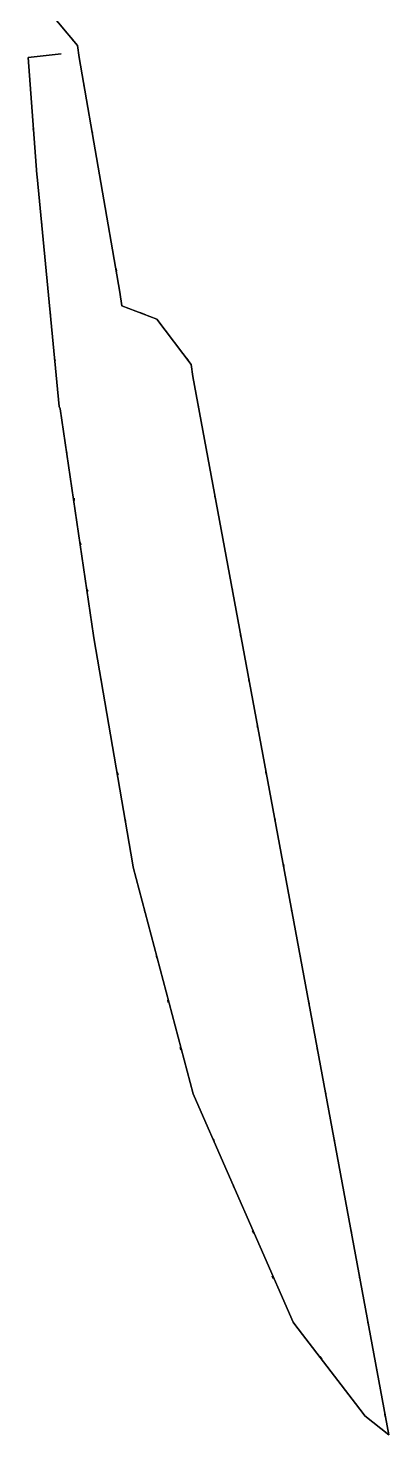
# Model space of a CAD drawing. Extents: x -14 to 5, y -77 to 101.
# Drawn here: x -11.52 to -2.25, y -76.98 to -40.76 of the extents above; entities that cross this region are included whole.
import ezdxf

# ---------------------------------------------------------------- set-up
doc = ezdxf.new("R2010")
doc.units = 0
doc.layers.add('RAILINGS', color=6, linetype='CONTINUOUS')

msp = doc.modelspace()

# ---------------------------------------------------------------- linework, layer by layer
at = {"layer": 'RAILINGS'}
for points in [[(-10.25, -41.21, 5.8), (-11.23, -40.04, 5.8), (-11.23, -40.04, 5.73), (-10.25, -41.21, 5.73)], [(-10.25, -41.21, 5.73), (-11.23, -40.04, 5.73), (-11.23, -40.04, 5.8), (-10.25, -41.21, 5.8)], [(-10.25, -41.21, 5.31), (-11.23, -40.04, 5.31), (-11.23, -40.04, 5.38), (-10.25, -41.21, 5.38)], [(-10.25, -41.21, 5.38), (-11.23, -40.04, 5.38), (-11.23, -40.04, 5.31), (-10.25, -41.21, 5.31)], [(-10.36, -41.08, 4.59), (-10.36, -41.08, 5.73), (-10.41, -41.02, 5.73), (-10.41, -41.02, 4.59)], [(-10.41, -41.02, 4.59), (-10.41, -41.02, 5.73), (-10.36, -41.08, 5.73), (-10.36, -41.08, 4.59)], [(-10.21, -41.52, 5.73), (-10.25, -41.21, 5.73), (-10.25, -41.21, 5.8), (-10.21, -41.52, 5.8)], [(-10.21, -41.52, 5.8), (-10.25, -41.21, 5.8), (-10.25, -41.21, 5.73), (-10.21, -41.52, 5.73)], [(-10.21, -41.52, 5.38), (-10.25, -41.21, 5.38), (-10.25, -41.21, 5.31), (-10.21, -41.52, 5.31)], [(-10.21, -41.52, 5.31), (-10.25, -41.21, 5.31), (-10.25, -41.21, 5.38), (-10.21, -41.52, 5.38)], [(-11.52, -41.52, 3.13), (-10.67, -41.42, 3.13), (-10.67, -41.42, 3.06), (-11.52, -41.52, 3.06)], [(-11.52, -41.52, 3.06), (-10.67, -41.42, 3.06), (-10.67, -41.42, 3.13), (-11.52, -41.52, 3.13)], [(-11.52, -41.52, 2.64), (-10.67, -41.42, 2.64), (-10.67, -41.42, 2.71), (-11.52, -41.52, 2.71)], [(-11.52, -41.52, 2.71), (-10.67, -41.42, 2.71), (-10.67, -41.42, 2.64), (-11.52, -41.52, 2.64)], [(-11.3, -44.53, 3.06), (-11.52, -41.52, 3.06), (-11.52, -41.52, 3.13), (-11.3, -44.53, 3.13)], [(-11.3, -44.53, 3.13), (-11.52, -41.52, 3.13), (-11.52, -41.52, 3.06), (-11.3, -44.53, 3.06)], [(-11.3, -44.53, 2.71), (-11.52, -41.52, 2.71), (-11.52, -41.52, 2.64), (-11.3, -44.53, 2.64)], [(-11.3, -44.53, 2.64), (-11.52, -41.52, 2.64), (-11.52, -41.52, 2.71), (-11.3, -44.53, 2.71)], [(-9.16, -47.56, 5.8), (-10.21, -41.52, 5.8), (-10.21, -41.52, 5.73), (-9.16, -47.56, 5.73)], [(-9.16, -47.56, 5.73), (-10.21, -41.52, 5.73), (-10.21, -41.52, 5.8), (-9.16, -47.56, 5.8)], [(-9.16, -47.56, 5.31), (-10.21, -41.52, 5.31), (-10.21, -41.52, 5.38), (-9.16, -47.56, 5.38)], [(-9.16, -47.56, 5.38), (-10.21, -41.52, 5.38), (-10.21, -41.52, 5.31), (-9.16, -47.56, 5.31)], [(-11.47, -42.22, 1.9), (-11.47, -42.22, 3.06), (-11.47, -42.16, 3.06), (-11.47, -42.16, 1.9)], [(-11.47, -42.16, 1.9), (-11.47, -42.16, 3.06), (-11.47, -42.22, 3.06), (-11.47, -42.22, 1.9)], [(-10.08, -42.27, 4.59), (-10.08, -42.27, 5.73), (-10.09, -42.21, 5.73), (-10.09, -42.21, 4.59)], [(-10.09, -42.21, 4.59), (-10.09, -42.21, 5.73), (-10.08, -42.27, 5.73), (-10.08, -42.27, 4.59)], [(-11.39, -43.34, 1.9), (-11.39, -43.34, 3.06), (-11.38, -43.4, 3.06), (-11.38, -43.4, 1.9)], [(-11.38, -43.4, 1.9), (-11.38, -43.4, 3.06), (-11.39, -43.34, 3.06), (-11.39, -43.34, 1.9)], [(-9.88, -43.4, 4.59), (-9.88, -43.4, 5.73), (-9.87, -43.46, 5.73), (-9.87, -43.46, 4.59)], [(-9.87, -43.46, 4.59), (-9.87, -43.46, 5.73), (-9.88, -43.4, 5.73), (-9.88, -43.4, 4.59)], [(-11.29, -44.59, 1.9), (-11.29, -44.59, 3.13), (-11.3, -44.53, 3.13), (-11.3, -44.53, 1.9)], [(-11.3, -44.53, 1.9), (-11.3, -44.53, 3.13), (-11.29, -44.59, 3.13), (-11.29, -44.59, 1.9)], [(-10.72, -50.5, 3.13), (-11.29, -44.59, 3.13), (-11.29, -44.59, 3.06), (-10.72, -50.5, 3.06)], [(-10.72, -50.5, 3.06), (-11.29, -44.59, 3.06), (-11.29, -44.59, 3.13), (-10.72, -50.5, 3.13)], [(-10.72, -50.5, 2.64), (-11.29, -44.59, 2.64), (-11.29, -44.59, 2.71), (-10.72, -50.5, 2.71)], [(-10.72, -50.5, 2.71), (-11.29, -44.59, 2.71), (-11.29, -44.59, 2.64), (-10.72, -50.5, 2.64)], [(-9.68, -44.58, 4.59), (-9.68, -44.58, 5.73), (-9.67, -44.64, 5.73), (-9.67, -44.64, 4.59)], [(-9.67, -44.64, 4.59), (-9.67, -44.64, 5.73), (-9.68, -44.58, 5.73), (-9.68, -44.58, 4.59)], [(-11.17, -45.82, 1.9), (-11.17, -45.82, 3.06), (-11.18, -45.76, 3.06), (-11.18, -45.76, 1.9)], [(-11.18, -45.76, 1.9), (-11.18, -45.76, 3.06), (-11.17, -45.82, 3.06), (-11.17, -45.82, 1.9)], [(-9.47, -45.77, 4.59), (-9.47, -45.77, 5.73), (-9.46, -45.83, 5.73), (-9.46, -45.83, 4.59)], [(-9.46, -45.83, 4.59), (-9.46, -45.83, 5.73), (-9.47, -45.77, 5.73), (-9.47, -45.77, 4.59)], [(-11.07, -46.89, 1.9), (-11.07, -46.89, 3.06), (-11.07, -46.95, 3.06), (-11.07, -46.95, 1.9)], [(-11.07, -46.95, 1.9), (-11.07, -46.95, 3.06), (-11.07, -46.89, 3.06), (-11.07, -46.89, 1.9)], [(-9.25, -47.02, 4.59), (-9.25, -47.02, 5.73), (-9.26, -46.96, 5.73), (-9.26, -46.96, 4.59)], [(-9.26, -46.96, 4.59), (-9.26, -46.96, 5.73), (-9.25, -47.02, 5.73), (-9.25, -47.02, 4.59)], [(-9.11, -47.91, 5.73), (-9.16, -47.56, 5.73), (-9.16, -47.56, 5.8), (-9.11, -47.91, 5.8)], [(-9.11, -47.91, 5.8), (-9.16, -47.56, 5.8), (-9.16, -47.56, 5.73), (-9.11, -47.91, 5.73)], [(-9.11, -47.91, 5.38), (-9.16, -47.56, 5.38), (-9.16, -47.56, 5.31), (-9.11, -47.91, 5.31)], [(-9.11, -47.91, 5.31), (-9.16, -47.56, 5.31), (-9.16, -47.56, 5.38), (-9.11, -47.91, 5.38)], [(-10.95, -48.18, 1.9), (-10.95, -48.18, 3.06), (-10.95, -48.12, 3.06), (-10.95, -48.12, 1.9)], [(-10.95, -48.12, 1.9), (-10.95, -48.12, 3.06), (-10.95, -48.18, 3.06), (-10.95, -48.18, 1.9)], [(-8.21, -48.25, 5.8), (-9.11, -47.91, 5.8), (-9.11, -47.91, 5.73), (-8.21, -48.25, 5.73)], [(-8.21, -48.25, 5.73), (-9.11, -47.91, 5.73), (-9.11, -47.91, 5.8), (-8.21, -48.25, 5.8)], [(-8.21, -48.25, 5.31), (-9.11, -47.91, 5.31), (-9.11, -47.91, 5.38), (-8.21, -48.25, 5.38)], [(-8.21, -48.25, 5.38), (-9.11, -47.91, 5.38), (-9.11, -47.91, 5.31), (-8.21, -48.25, 5.31)], [(-8.5, -48.14, 4.59), (-8.5, -48.14, 5.73), (-8.65, -48.08, 5.73), (-8.65, -48.08, 4.59)], [(-8.65, -48.08, 4.59), (-8.65, -48.08, 5.73), (-8.5, -48.14, 5.73), (-8.5, -48.14, 4.59)], [(-7.33, -49.42, 5.73), (-8.21, -48.25, 5.73), (-8.21, -48.25, 5.8), (-7.33, -49.42, 5.8)], [(-7.33, -49.42, 5.8), (-8.21, -48.25, 5.8), (-8.21, -48.25, 5.73), (-7.33, -49.42, 5.73)], [(-7.33, -49.42, 5.38), (-8.21, -48.25, 5.38), (-8.21, -48.25, 5.31), (-7.33, -49.42, 5.31)], [(-7.33, -49.42, 5.31), (-8.21, -48.25, 5.31), (-8.21, -48.25, 5.38), (-7.33, -49.42, 5.38)], [(-10.84, -49.27, 1.9), (-10.84, -49.27, 3.06), (-10.83, -49.33, 3.06), (-10.83, -49.33, 1.9)], [(-10.83, -49.33, 1.9), (-10.83, -49.33, 3.06), (-10.84, -49.27, 3.06), (-10.84, -49.27, 1.9)], [(-7.4, -49.33, 4.59), (-7.4, -49.33, 5.73), (-7.44, -49.27, 5.73), (-7.44, -49.27, 4.59)], [(-7.44, -49.27, 4.59), (-7.44, -49.27, 5.73), (-7.4, -49.33, 5.73), (-7.4, -49.33, 4.59)], [(-7.29, -49.73, 5.8), (-7.33, -49.42, 5.8), (-7.33, -49.42, 5.73), (-7.29, -49.73, 5.73)], [(-7.29, -49.73, 5.73), (-7.33, -49.42, 5.73), (-7.33, -49.42, 5.8), (-7.29, -49.73, 5.8)], [(-7.29, -49.73, 5.31), (-7.33, -49.42, 5.31), (-7.33, -49.42, 5.38), (-7.29, -49.73, 5.38)], [(-7.29, -49.73, 5.38), (-7.33, -49.42, 5.38), (-7.33, -49.42, 5.31), (-7.29, -49.73, 5.31)], [(-2.25, -76.98, 5.73), (-7.29, -49.73, 5.73), (-7.29, -49.73, 5.8), (-2.25, -76.98, 5.8)], [(-2.25, -76.98, 5.8), (-7.29, -49.73, 5.8), (-7.29, -49.73, 5.73), (-2.25, -76.98, 5.73)], [(-2.25, -76.98, 5.38), (-7.29, -49.73, 5.38), (-7.29, -49.73, 5.31), (-2.25, -76.98, 5.31)], [(-2.25, -76.98, 5.31), (-7.29, -49.73, 5.31), (-7.29, -49.73, 5.38), (-2.25, -76.98, 5.38)], [(-10.72, -50.5, 1.9), (-10.72, -50.5, 3.13), (-10.7, -50.56, 3.13), (-10.7, -50.56, 1.9)], [(-10.7, -50.56, 1.9), (-10.7, -50.56, 3.13), (-10.72, -50.5, 3.13), (-10.72, -50.5, 1.9)], [(-9.84, -56.4, 3.06), (-10.7, -50.56, 3.06), (-10.7, -50.56, 3.13), (-9.84, -56.4, 3.13)], [(-9.84, -56.4, 3.13), (-10.7, -50.56, 3.13), (-10.7, -50.56, 3.06), (-9.84, -56.4, 3.06)], [(-9.84, -56.4, 2.71), (-10.7, -50.56, 2.71), (-10.7, -50.56, 2.64), (-9.84, -56.4, 2.64)], [(-9.84, -56.4, 2.64), (-10.7, -50.56, 2.64), (-10.7, -50.56, 2.71), (-9.84, -56.4, 2.71)], [(-7.15, -50.46, 4.59), (-7.15, -50.46, 5.73), (-7.14, -50.52, 5.73), (-7.14, -50.52, 4.59)], [(-7.14, -50.52, 4.59), (-7.14, -50.52, 5.73), (-7.15, -50.46, 5.73), (-7.15, -50.46, 4.59)], [(-10.53, -51.69, 1.9), (-10.53, -51.69, 3.06), (-10.54, -51.63, 3.06), (-10.54, -51.63, 1.9)], [(-10.54, -51.63, 1.9), (-10.54, -51.63, 3.06), (-10.53, -51.69, 3.06), (-10.53, -51.69, 1.9)], [(-10.34, -52.86, 1.9), (-10.34, -52.86, 3.06), (-10.34, -52.92, 3.06), (-10.34, -52.92, 1.9)], [(-10.34, -52.92, 1.9), (-10.34, -52.92, 3.06), (-10.34, -52.86, 3.06), (-10.34, -52.86, 1.9)], [(-6.72, -52.8, 4.59), (-6.72, -52.8, 5.73), (-6.71, -52.86, 5.73), (-6.71, -52.86, 4.59)], [(-6.71, -52.86, 4.59), (-6.71, -52.86, 5.73), (-6.72, -52.8, 5.73), (-6.72, -52.8, 4.59)], [(-10.17, -54.06, 1.9), (-10.17, -54.06, 3.06), (-10.18, -54, 3.06), (-10.18, -54, 1.9)], [(-10.18, -54, 1.9), (-10.18, -54, 3.06), (-10.17, -54.06, 3.06), (-10.17, -54.06, 1.9)], [(-6.5, -53.99, 4.59), (-6.5, -53.99, 5.73), (-6.49, -54.05, 5.73), (-6.49, -54.05, 4.59)], [(-6.49, -54.05, 4.59), (-6.49, -54.05, 5.73), (-6.5, -53.99, 5.73), (-6.5, -53.99, 4.59)], [(-10.01, -55.2, 1.9), (-10.01, -55.2, 3.06), (-9.99, -55.26, 3.06), (-9.99, -55.26, 1.9)], [(-9.99, -55.26, 1.9), (-9.99, -55.26, 3.06), (-10.01, -55.2, 3.06), (-10.01, -55.2, 1.9)], [(-6.27, -55.24, 4.59), (-6.27, -55.24, 5.73), (-6.28, -55.18, 5.73), (-6.28, -55.18, 4.59)], [(-6.28, -55.18, 4.59), (-6.28, -55.18, 5.73), (-6.27, -55.24, 5.73), (-6.27, -55.24, 4.59)], [(-9.83, -56.46, 1.9), (-9.83, -56.46, 3.13), (-9.84, -56.4, 3.13), (-9.84, -56.4, 1.9)], [(-9.84, -56.4, 1.9), (-9.84, -56.4, 3.13), (-9.83, -56.46, 3.13), (-9.83, -56.46, 1.9)], [(-8.83, -62.3, 3.13), (-9.83, -56.46, 3.13), (-9.83, -56.46, 3.06), (-8.83, -62.3, 3.06)], [(-8.83, -62.3, 3.06), (-9.83, -56.46, 3.06), (-9.83, -56.46, 3.13), (-8.83, -62.3, 3.13)], [(-8.83, -62.3, 2.64), (-9.83, -56.46, 2.64), (-9.83, -56.46, 2.71), (-8.83, -62.3, 2.71)], [(-8.83, -62.3, 2.71), (-9.83, -56.46, 2.71), (-9.83, -56.46, 2.64), (-8.83, -62.3, 2.64)], [(-6.05, -56.43, 4.59), (-6.05, -56.43, 5.73), (-6.06, -56.37, 5.73), (-6.06, -56.37, 4.59)], [(-6.06, -56.37, 4.59), (-6.06, -56.37, 5.73), (-6.05, -56.43, 5.73), (-6.05, -56.43, 4.59)], [(-9.64, -57.56, 1.9), (-9.64, -57.56, 3.06), (-9.65, -57.5, 3.06), (-9.65, -57.5, 1.9)], [(-9.65, -57.5, 1.9), (-9.65, -57.5, 3.06), (-9.64, -57.56, 3.06), (-9.64, -57.56, 1.9)], [(-5.84, -57.59, 4.59), (-5.84, -57.59, 5.73), (-5.85, -57.53, 5.73), (-5.85, -57.53, 4.59)], [(-5.85, -57.53, 4.59), (-5.85, -57.53, 5.73), (-5.84, -57.59, 5.73), (-5.84, -57.59, 4.59)], [(-9.44, -58.75, 1.9), (-9.44, -58.75, 3.06), (-9.43, -58.81, 3.06), (-9.43, -58.81, 1.9)], [(-9.43, -58.81, 1.9), (-9.43, -58.81, 3.06), (-9.44, -58.75, 3.06), (-9.44, -58.75, 1.9)], [(-5.62, -58.78, 4.59), (-5.62, -58.78, 5.73), (-5.63, -58.72, 5.73), (-5.63, -58.72, 4.59)], [(-5.63, -58.72, 4.59), (-5.63, -58.72, 5.73), (-5.62, -58.78, 5.73), (-5.62, -58.78, 4.59)], [(-9.21, -59.98, 1.9), (-9.21, -59.98, 3.06), (-9.23, -59.92, 3.06), (-9.23, -59.92, 1.9)], [(-9.23, -59.92, 1.9), (-9.23, -59.92, 3.06), (-9.21, -59.98, 3.06), (-9.21, -59.98, 1.9)], [(-5.4, -59.97, 4.59), (-5.4, -59.97, 5.73), (-5.41, -59.91, 5.73), (-5.41, -59.91, 4.59)], [(-5.41, -59.91, 4.59), (-5.41, -59.91, 5.73), (-5.4, -59.97, 5.73), (-5.4, -59.97, 4.59)], [(-9.03, -61.13, 1.9), (-9.03, -61.13, 3.06), (-9.02, -61.19, 3.06), (-9.02, -61.19, 1.9)], [(-9.02, -61.19, 1.9), (-9.02, -61.19, 3.06), (-9.03, -61.13, 3.06), (-9.03, -61.13, 1.9)], [(-5.18, -61.1, 4.59), (-5.18, -61.1, 5.73), (-5.17, -61.16, 5.73), (-5.17, -61.16, 4.59)], [(-5.17, -61.16, 4.59), (-5.17, -61.16, 5.73), (-5.18, -61.1, 5.73), (-5.18, -61.1, 4.59)], [(-4.96, -62.29, 4.59), (-4.96, -62.29, 5.73), (-4.95, -62.35, 5.73), (-4.95, -62.35, 4.59)], [(-4.95, -62.35, 4.59), (-4.95, -62.35, 5.73), (-4.96, -62.29, 5.73), (-4.96, -62.29, 4.59)], [(-8.83, -62.3, 1.9), (-8.83, -62.3, 3.13), (-8.82, -62.36, 3.13), (-8.82, -62.36, 1.9)], [(-8.82, -62.36, 1.9), (-8.82, -62.36, 3.13), (-8.83, -62.3, 3.13), (-8.83, -62.3, 1.9)], [(-7.28, -68.2, 3.13), (-8.82, -62.36, 3.13), (-8.82, -62.36, 3.06), (-7.28, -68.2, 3.06)], [(-7.28, -68.2, 3.06), (-8.82, -62.36, 3.06), (-8.82, -62.36, 3.13), (-7.28, -68.2, 3.13)], [(-7.28, -68.2, 2.64), (-8.82, -62.36, 2.64), (-8.82, -62.36, 2.71), (-7.28, -68.2, 2.71)], [(-7.28, -68.2, 2.71), (-8.82, -62.36, 2.71), (-8.82, -62.36, 2.64), (-7.28, -68.2, 2.64)], [(-8.52, -63.52, 1.9), (-8.52, -63.52, 3.06), (-8.53, -63.46, 3.06), (-8.53, -63.46, 1.9)], [(-8.53, -63.46, 1.9), (-8.53, -63.46, 3.06), (-8.52, -63.52, 3.06), (-8.52, -63.52, 1.9)], [(-4.75, -63.45, 4.59), (-4.75, -63.45, 5.73), (-4.74, -63.51, 5.73), (-4.74, -63.51, 4.59)], [(-4.74, -63.51, 4.59), (-4.74, -63.51, 5.73), (-4.75, -63.45, 5.73), (-4.75, -63.45, 4.59)], [(-8.22, -64.65, 1.9), (-8.22, -64.65, 3.06), (-8.21, -64.71, 3.06), (-8.21, -64.71, 1.9)], [(-8.21, -64.71, 1.9), (-8.21, -64.71, 3.06), (-8.22, -64.65, 3.06), (-8.22, -64.65, 1.9)], [(-4.53, -64.64, 4.59), (-4.53, -64.64, 5.73), (-4.52, -64.7, 5.73), (-4.52, -64.7, 4.59)], [(-4.52, -64.7, 4.59), (-4.52, -64.7, 5.73), (-4.53, -64.64, 5.73), (-4.53, -64.64, 4.59)], [(-7.92, -65.85, 1.9), (-7.92, -65.85, 3.06), (-7.93, -65.79, 3.06), (-7.93, -65.79, 1.9)], [(-7.93, -65.79, 1.9), (-7.93, -65.79, 3.06), (-7.92, -65.85, 3.06), (-7.92, -65.85, 1.9)], [(-4.3, -65.89, 4.59), (-4.3, -65.89, 5.73), (-4.31, -65.83, 5.73), (-4.31, -65.83, 4.59)], [(-4.31, -65.83, 4.59), (-4.31, -65.83, 5.73), (-4.3, -65.89, 5.73), (-4.3, -65.89, 4.59)], [(-7.61, -67.01, 1.9), (-7.61, -67.01, 3.06), (-7.6, -67.07, 3.06), (-7.6, -67.07, 1.9)], [(-7.6, -67.07, 1.9), (-7.6, -67.07, 3.06), (-7.61, -67.01, 3.06), (-7.61, -67.01, 1.9)], [(-4.08, -67.08, 4.59), (-4.08, -67.08, 5.73), (-4.09, -67.02, 5.73), (-4.09, -67.02, 4.59)], [(-4.09, -67.02, 4.59), (-4.09, -67.02, 5.73), (-4.08, -67.08, 5.73), (-4.08, -67.08, 4.59)], [(-7.28, -68.2, 1.9), (-7.28, -68.2, 3.13), (-7.25, -68.26, 3.13), (-7.25, -68.26, 1.9)], [(-7.25, -68.26, 1.9), (-7.25, -68.26, 3.13), (-7.28, -68.2, 3.13), (-7.28, -68.2, 1.9)], [(-4.71, -74.08, 3.06), (-7.25, -68.26, 3.06), (-7.25, -68.26, 3.13), (-4.71, -74.08, 3.13)], [(-4.71, -74.08, 3.13), (-7.25, -68.26, 3.13), (-7.25, -68.26, 3.06), (-4.71, -74.08, 3.06)], [(-4.71, -74.08, 2.71), (-7.25, -68.26, 2.71), (-7.25, -68.26, 2.64), (-4.71, -74.08, 2.64)], [(-4.71, -74.08, 2.64), (-7.25, -68.26, 2.64), (-7.25, -68.26, 2.71), (-4.71, -74.08, 2.71)], [(-3.88, -68.15, 4.59), (-3.88, -68.15, 5.73), (-3.87, -68.21, 5.73), (-3.87, -68.21, 4.59)], [(-3.87, -68.21, 4.59), (-3.87, -68.21, 5.73), (-3.88, -68.15, 5.73), (-3.88, -68.15, 4.59)], [(-6.74, -69.43, 1.9), (-6.74, -69.43, 3.06), (-6.76, -69.37, 3.06), (-6.76, -69.37, 1.9)], [(-6.76, -69.37, 1.9), (-6.76, -69.37, 3.06), (-6.74, -69.43, 3.06), (-6.74, -69.43, 1.9)], [(-3.66, -69.34, 4.59), (-3.66, -69.34, 5.73), (-3.65, -69.4, 5.73), (-3.65, -69.4, 4.59)], [(-3.65, -69.4, 4.59), (-3.65, -69.4, 5.73), (-3.66, -69.34, 5.73), (-3.66, -69.34, 4.59)], [(-6.25, -70.54, 1.9), (-6.25, -70.54, 3.06), (-6.23, -70.6, 3.06), (-6.23, -70.6, 1.9)], [(-6.23, -70.6, 1.9), (-6.23, -70.6, 3.06), (-6.25, -70.54, 3.06), (-6.25, -70.54, 1.9)], [(-3.43, -70.59, 4.59), (-3.43, -70.59, 5.73), (-3.44, -70.53, 5.73), (-3.44, -70.53, 4.59)], [(-3.44, -70.53, 4.59), (-3.44, -70.53, 5.73), (-3.43, -70.59, 5.73), (-3.43, -70.59, 4.59)], [(-5.73, -71.79, 1.9), (-5.73, -71.79, 3.06), (-5.75, -71.73, 3.06), (-5.75, -71.73, 1.9)], [(-5.75, -71.73, 1.9), (-5.75, -71.73, 3.06), (-5.73, -71.79, 3.06), (-5.73, -71.79, 1.9)], [(-3.21, -71.78, 4.59), (-3.21, -71.78, 5.73), (-3.22, -71.72, 5.73), (-3.22, -71.72, 4.59)], [(-3.22, -71.72, 4.59), (-3.22, -71.72, 5.73), (-3.21, -71.78, 5.73), (-3.21, -71.78, 4.59)], [(-5.25, -72.89, 1.9), (-5.25, -72.89, 3.06), (-5.22, -72.95, 3.06), (-5.22, -72.95, 1.9)], [(-5.22, -72.95, 1.9), (-5.22, -72.95, 3.06), (-5.25, -72.89, 3.06), (-5.25, -72.89, 1.9)], [(-3, -72.94, 4.59), (-3, -72.94, 5.73), (-3, -72.88, 5.73), (-3, -72.88, 4.59)], [(-3, -72.88, 4.59), (-3, -72.88, 5.73), (-3, -72.94, 5.73), (-3, -72.94, 4.59)], [(-4.67, -74.14, 1.9), (-4.67, -74.14, 3.13), (-4.71, -74.08, 3.13), (-4.71, -74.08, 1.9)], [(-4.71, -74.08, 1.9), (-4.71, -74.08, 3.13), (-4.67, -74.14, 3.13), (-4.67, -74.14, 1.9)], [(-2.91, -76.43, 3.13), (-4.67, -74.14, 3.13), (-4.67, -74.14, 3.06), (-2.91, -76.43, 3.06)], [(-2.91, -76.43, 3.06), (-4.67, -74.14, 3.06), (-4.67, -74.14, 3.13), (-2.91, -76.43, 3.13)], [(-2.91, -76.43, 2.64), (-4.67, -74.14, 2.64), (-4.67, -74.14, 2.71), (-2.91, -76.43, 2.71)], [(-2.91, -76.43, 2.71), (-4.67, -74.14, 2.71), (-4.67, -74.14, 2.64), (-2.91, -76.43, 2.64)], [(-2.78, -74.13, 4.59), (-2.78, -74.13, 5.73), (-2.79, -74.07, 5.73), (-2.79, -74.07, 4.59)], [(-2.79, -74.07, 4.59), (-2.79, -74.07, 5.73), (-2.78, -74.13, 5.73), (-2.78, -74.13, 4.59)], [(-3.97, -75.02, 1.9), (-3.97, -75.02, 3.06), (-4.02, -74.96, 3.06), (-4.02, -74.96, 1.9)], [(-4.02, -74.96, 1.9), (-4.02, -74.96, 3.06), (-3.97, -75.02, 3.06), (-3.97, -75.02, 1.9)], [(-2.57, -75.26, 4.59), (-2.57, -75.26, 5.73), (-2.56, -75.32, 5.73), (-2.56, -75.32, 4.59)], [(-2.56, -75.32, 4.59), (-2.56, -75.32, 5.73), (-2.57, -75.26, 5.73), (-2.57, -75.26, 4.59)], [(-2.87, -76.49, 1.83), (-2.87, -76.49, 3.13), (-2.91, -76.43, 3.13), (-2.91, -76.43, 1.83)], [(-2.91, -76.43, 1.83), (-2.91, -76.43, 3.13), (-2.87, -76.49, 3.13), (-2.87, -76.49, 1.83)], [(-2.25, -76.98, 3.13), (-2.87, -76.49, 3.13), (-2.87, -76.49, 3.06), (-2.25, -76.98, 3.06)], [(-2.25, -76.98, 3.06), (-2.87, -76.49, 3.06), (-2.87, -76.49, 3.13), (-2.25, -76.98, 3.13)], [(-2.25, -76.98, 2.64), (-2.87, -76.49, 2.64), (-2.87, -76.49, 2.71), (-2.25, -76.98, 2.71)], [(-2.25, -76.98, 2.71), (-2.87, -76.49, 2.71), (-2.87, -76.49, 2.64), (-2.25, -76.98, 2.64)], [(-2.35, -76.45, 4.59), (-2.35, -76.45, 5.73), (-2.34, -76.51, 5.73), (-2.34, -76.51, 4.59)], [(-2.34, -76.51, 4.59), (-2.34, -76.51, 5.73), (-2.35, -76.45, 5.73), (-2.35, -76.45, 4.59)]]:
    msp.add_3dface(points, dxfattribs=at)

doc.saveas('drawing.dxf')
